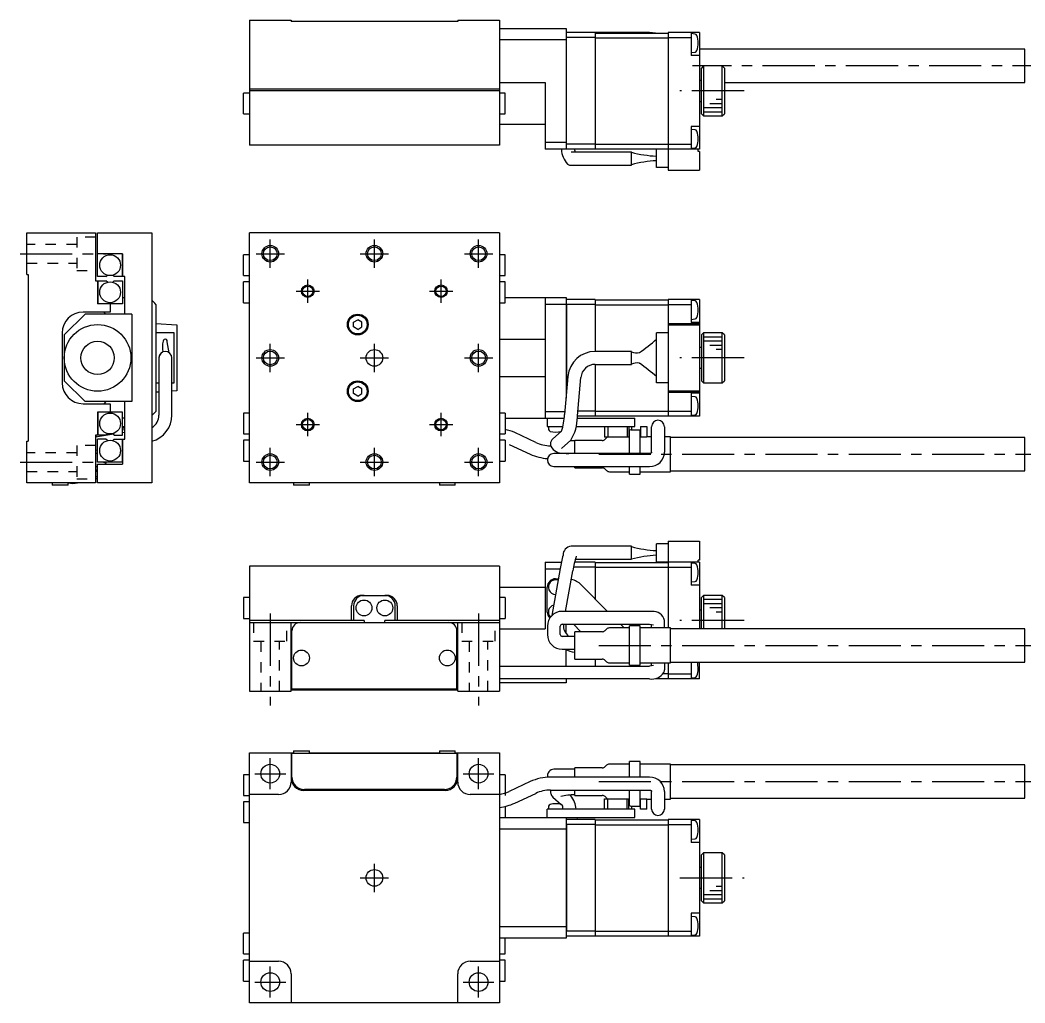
# Model space of a CAD drawing. Extents: x 38 to 408, y 17 to 262.
# Drawn here: x 38.2 to 279.4, y 26 to 261.8 of the extents above; entities that cross this region are included whole.
import ezdxf

# ---------------------------------------------------------------- set-up
doc = ezdxf.new("R2010")
doc.units = 0
doc.header["$LTSCALE"] = 10
doc.linetypes.add('CENTER', pattern=[2, 1.25, -0.25, 0.25, -0.25])
doc.linetypes.add('DOT', pattern=[0.5, 0.25, -0.25])
doc.layers.add('1', color=7, linetype='CONTINUOUS')

msp = doc.modelspace()

# ---------------------------------------------------------------- linework, layer by layer
at = {"layer": '1', "color": 7, "linetype": 'CONTINUOUS'}
for p, q in [((93.241436, 261.78253), (103.241436, 261.78253)), ((93.241436, 261.78253), (93.241436, 231.78253)), ((103.241436, 261.78253), (103.241436, 261.48253)), ((143.241436, 261.48253), (103.241436, 261.48253)), ((143.241436, 261.78253), (143.241436, 261.48253)), ((143.241436, 261.78253), (153.241436, 261.78253)), ((153.241436, 261.78253), (153.241436, 231.78253)), ((153.241436, 259.782531), (169.241436, 259.782531)), ((169.241436, 259.782531), (169.241436, 230.782531)), ((189.304514, 258.832531), (169.241436, 258.832531)), ((169.341436, 258.782531), (169.241436, 258.682531)), ((176.241436, 258.782531), (169.341436, 258.782531)), ((176.241436, 258.782531), (176.241436, 230.782531)), ((176.241436, 258.682531), (193.741436, 258.682531)), ((190.739417, 258.683172), (189.304514, 258.832531)), ((193.741436, 258.782531), (193.741436, 225.782531)), ((201.241436, 258.782531), (193.741436, 258.782531)), ((199.241436, 258.782531), (199.241436, 253.282531)), ((200.226716, 258.44633), (199.241436, 258.532531)), ((201.241436, 258.782531), (201.241436, 230.782531)), ((169.241436, 257.06056), (153.241436, 257.06056)), ((176.241436, 257.582531), (169.241436, 257.582531)), ((176.241436, 257.541109), (193.741436, 257.541109)), ((193.741436, 257.582531), (199.241436, 257.582531)), ((199.241436, 254.032531), (200.226716, 254.118732)), ((201.241436, 253.282531), (199.241436, 253.282531)), ((279.369566, 254.782531), (201.241436, 254.782531)), ((279.369566, 246.782531), (279.369566, 254.782531)), ((202.241436, 250.782531), (201.741436, 250.282531)), ((201.741436, 239.282531), (201.741436, 250.282531)), ((206.741436, 250.782531), (202.241436, 250.782531)), ((202.241436, 250.782531), (202.241436, 238.782531)), ((207.241436, 250.282531), (206.741436, 250.782531)), ((206.741436, 238.782531), (206.741436, 250.782531)), ((207.241436, 250.282531), (207.241436, 239.282531)), ((153.241436, 246.782531), (164.241436, 246.782531)), ((164.241436, 246.782531), (164.241436, 230.782531)), ((201.741436, 247.282531), (201.241436, 247.282531)), ((207.241436, 246.782531), (279.369566, 246.782531)), ((93.241436, 244.28253), (91.841436, 244.28253)), ((91.841436, 239.28253), (91.841436, 244.28253)), ((93.241436, 245.28253), (153.241436, 245.28253)), ((153.241436, 244.78253), (93.241436, 244.78253)), ((154.641436, 244.28253), (153.241436, 244.28253)), ((154.641436, 239.28253), (154.641436, 244.28253)), ((201.241436, 242.282531), (201.741436, 242.282531)), ((91.841436, 239.28253), (93.241436, 239.28253)), ((153.241436, 239.28253), (154.641436, 239.28253)), ((201.741436, 239.282531), (202.241436, 238.782531)), ((202.241436, 238.782531), (206.741436, 238.782531)), ((206.741436, 238.782531), (207.241436, 239.282531)), ((153.241436, 236.782531), (164.241436, 236.782531)), ((201.241436, 236.282531), (199.241436, 236.282531)), ((199.241436, 236.282531), (199.241436, 230.782531)), ((200.226716, 235.44633), (199.241436, 235.532531)), ((153.241436, 231.78253), (93.241436, 231.78253)), ((164.241436, 232.504502), (169.241436, 232.504502)), ((176.241436, 231.982531), (169.241436, 231.982531)), ((176.241436, 232.023952), (193.741436, 232.023952)), ((193.741436, 231.982531), (199.241436, 231.982531)), ((169.241436, 230.782531), (164.241436, 230.782531)), ((169.241436, 230.882531), (169.341436, 230.782531)), ((176.241436, 230.782531), (169.341436, 230.782531)), ((184.941436, 230.057531), (170.440199, 230.057531)), ((171.470334, 230.056716), (171.290408, 230.781749)), ((176.241436, 230.882531), (193.741436, 230.882531)), ((184.941436, 226.957531), (184.941436, 230.082531)), ((190.941436, 226.382531), (190.941436, 230.782531)), ((201.241436, 230.782531), (190.941436, 230.782531)), ((199.241436, 231.032531), (200.226716, 231.118732)), ((200.941436, 230.282531), (200.941436, 230.782531)), ((201.241436, 230.282531), (200.941436, 230.282531)), ((201.241436, 230.282531), (201.241436, 225.782531)), ((169.594017, 227.200202), (169.72698, 227.125953)), ((169.72698, 227.125953), (169.878982, 227.059705)), ((169.878982, 227.059705), (170.039317, 227.008868)), ((170.039317, 227.008868), (170.204404, 226.975116)), ((170.204404, 226.975116), (170.337136, 226.960877)), ((170.337136, 226.960877), (170.440199, 226.957531)), ((170.440199, 226.957531), (184.941436, 226.957531)), ((193.741436, 226.382531), (190.941436, 226.382531)), ((193.741436, 225.782531), (201.241436, 225.782531)), ((39.801704, 200.724184), (39.801704, 210.724184)), ((39.801704, 210.724184), (56.301704, 210.724184)), ((56.301704, 210.724184), (56.301704, 199.224184)), ((56.801704, 210.724184), (69.801704, 210.724184)), ((56.801704, 200.224184), (56.801704, 210.724184)), ((69.801704, 210.724184), (69.801704, 150.724184)), ((153.241436, 210.724184), (93.241436, 210.724184)), ((93.241436, 150.724184), (93.241436, 210.724184)), ((153.241436, 210.724184), (153.241436, 150.724184)), ((62.801704, 205.724184), (56.801704, 205.724184)), ((62.751704, 205.674184), (56.801704, 205.674184)), ((62.751704, 205.674184), (62.801704, 205.724184)), ((62.751704, 200.224184), (62.751704, 205.674184)), ((62.801704, 205.724184), (62.801704, 200.224184)), ((93.241436, 205.474184), (91.841436, 205.474184)), ((91.841436, 200.474184), (91.841436, 205.474184)), ((154.641436, 205.474184), (153.241436, 205.474184)), ((154.641436, 200.474184), (154.641436, 205.474184)), ((39.801704, 200.724184), (40.101704, 200.724184)), ((40.101704, 200.724184), (40.101704, 160.724184)), ((58.799102, 200.224184), (56.801704, 200.224184)), ((58.799102, 200.224184), (59.138637, 200.563719)), ((60.804306, 200.224184), (60.464771, 200.563719)), ((63.301704, 200.224184), (60.804306, 200.224184)), ((63.301704, 191.224184), (63.301704, 200.224184)), ((91.841436, 200.474184), (93.241436, 200.474184)), ((153.241436, 200.474184), (154.641436, 200.474184)), ((56.301704, 199.224184), (58.799102, 199.224184)), ((56.801704, 199.224184), (56.801704, 193.724184)), ((56.851704, 199.224184), (56.851704, 193.774184)), ((59.138637, 198.884649), (58.799102, 199.224184)), ((60.804306, 199.224184), (60.464771, 198.884649)), ((60.804306, 199.224184), (62.801704, 199.224184)), ((62.801704, 199.224184), (62.801704, 193.724184)), ((91.841436, 193.974184), (91.841436, 198.974184)), ((93.241436, 198.974184), (91.841436, 198.974184)), ((154.641436, 198.974184), (153.241436, 198.974184)), ((154.641436, 193.974184), (154.641436, 198.974184)), ((56.851704, 193.774184), (56.801704, 193.724184)), ((62.801704, 193.724184), (56.801704, 193.724184)), ((56.851704, 193.774184), (62.801704, 193.774184)), ((59.801704, 193.724184), (59.801704, 191.724184)), ((62.801704, 195.224184), (63.301685, 195.224184)), ((70.801704, 193.569417), (70.801704, 167.878952)), ((91.841436, 193.974184), (93.241436, 193.974184)), ((153.241436, 193.974184), (154.641436, 193.974184)), ((154.641436, 195.224184), (169.241436, 195.224184)), ((164.241436, 195.224184), (164.241436, 166.224184)), ((169.241436, 193.569417), (164.241436, 193.569417)), ((169.241436, 195.224184), (169.241436, 171.076314)), ((176.241436, 194.724184), (169.241436, 194.724184)), ((169.241436, 193.624184), (169.341436, 193.524184)), ((169.341436, 193.524184), (169.341436, 172.219319)), ((176.241436, 193.524184), (169.341436, 193.524184)), ((176.241436, 194.724184), (176.241436, 182.274184)), ((176.241436, 194.624184), (193.741436, 194.624184)), ((176.241436, 193.482763), (193.741436, 193.482763)), ((201.241436, 194.724184), (193.741436, 194.724184)), ((193.741436, 194.724184), (193.741436, 166.724184)), ((193.741436, 193.524184), (199.241436, 193.524184)), ((199.241436, 194.724184), (199.241436, 189.224184)), ((200.226716, 194.387983), (199.241436, 194.474184)), ((201.241436, 194.724184), (201.241436, 166.724184)), ((48.801704, 186.224184), (53.801704, 191.224184)), ((59.801704, 191.724184), (53.301704, 191.724184)), ((65.001704, 191.224184), (53.801704, 191.224184)), ((58.301704, 191.724184), (58.801704, 191.224184)), ((65.001704, 191.224184), (65.001704, 170.224184)), ((70.801704, 188.974184), (75.801704, 188.62455)), ((75.801704, 188.62455), (75.801704, 172.823818)), ((118.241436, 189.301535), (119.241436, 189.878885)), ((118.241436, 188.146834), (118.241436, 189.301535)), ((119.241436, 187.569484), (118.241436, 188.146834)), ((120.241436, 189.301535), (119.241436, 189.878885)), ((119.241436, 187.569484), (120.241436, 188.146834)), ((120.241436, 188.146834), (120.241436, 189.301535)), ((193.741436, 188.974184), (200.941436, 188.974184)), ((193.741436, 188.62455), (201.241436, 188.62455)), ((199.241436, 189.974184), (200.226716, 190.060385)), ((201.241436, 189.224184), (199.241436, 189.224184)), ((200.941436, 188.939221), (200.941436, 188.974184)), ((201.241436, 188.939221), (200.941436, 188.939221)), ((48.301704, 186.724184), (48.301704, 174.724184)), ((48.801704, 186.224184), (48.801704, 175.224184)), ((75.201704, 186.724184), (70.801704, 186.724184)), ((75.201704, 174.724184), (75.201704, 186.724184)), ((193.741436, 186.724184), (190.941436, 186.724184)), ((190.941436, 174.724184), (190.941436, 186.724184)), ((202.241436, 186.724184), (201.741436, 186.224184)), ((201.741436, 186.224184), (201.741436, 175.224184)), ((202.241436, 186.724184), (202.241436, 174.724184)), ((206.741436, 186.724184), (202.241436, 186.724184)), ((206.741436, 174.724184), (206.741436, 186.724184)), ((207.241436, 186.224184), (206.741436, 186.724184)), ((207.241436, 186.224184), (207.241436, 175.224184)), ((74.010083, 181.955993), (73.521304, 184.612594)), ((153.241436, 185.224184), (164.241436, 185.224184)), ((184.941436, 182.274184), (176.223092, 182.274184)), ((184.941436, 179.174184), (184.941436, 182.274184)), ((201.741436, 183.224184), (201.241436, 183.224184)), ((71.526704, 180.724184), (71.526704, 166.993979)), ((74.626704, 166.993979), (74.626704, 180.724184)), ((176.223092, 179.174184), (184.941436, 179.174184)), ((176.241436, 179.174184), (176.241436, 166.724184)), ((186.795195, 179.464418), (186.887701, 179.424877)), ((153.241436, 176.224184), (164.241436, 176.224184)), ((169.698017, 176.295054), (168.896097, 167.12907)), ((201.241436, 178.224184), (201.741436, 178.224184)), ((53.801704, 170.224184), (48.801704, 175.224184)), ((70.801704, 174.724184), (71.526704, 174.724184)), ((74.626704, 174.724184), (75.201704, 174.724184)), ((118.241436, 173.301535), (119.241436, 173.878885)), ((120.241436, 173.301535), (119.241436, 173.878885)), ((171.984301, 166.858887), (172.786221, 176.024872)), ((193.741436, 174.724184), (190.941436, 174.724184)), ((201.741436, 175.224184), (202.241436, 174.724184)), ((202.241436, 174.724184), (206.741436, 174.724184)), ((206.741436, 174.724184), (207.241436, 175.224184)), ((71.526704, 172.524881), (70.801704, 172.474184)), ((75.801704, 172.823818), (74.626704, 172.741654)), ((118.241436, 172.146834), (118.241436, 173.301535)), ((119.241436, 171.569484), (118.241436, 172.146834)), ((119.241436, 171.569484), (120.241436, 172.146834)), ((120.241436, 172.146834), (120.241436, 173.301535)), ((193.741436, 172.823818), (201.241436, 172.823818)), ((193.741436, 172.474184), (200.941436, 172.474184)), ((201.241436, 172.224184), (199.241436, 172.224184)), ((199.241436, 172.224184), (199.241436, 166.724184)), ((200.226716, 171.387983), (199.241436, 171.474184)), ((200.941436, 172.474184), (200.941436, 172.509148)), ((201.241436, 172.509148), (200.941436, 172.509148)), ((53.301704, 169.724184), (59.801704, 169.724184)), ((65.001704, 170.224184), (53.801704, 170.224184)), ((58.801704, 170.224184), (58.301704, 169.724184)), ((59.801704, 169.724184), (59.801704, 167.724184)), ((63.301704, 161.224184), (63.301704, 170.224184)), ((56.851704, 167.674184), (56.801704, 167.724184)), ((56.801704, 167.724184), (56.801704, 162.224184)), ((62.801704, 167.724184), (56.801704, 167.724184)), ((56.851704, 167.674184), (56.851704, 162.224184)), ((62.801704, 167.674184), (56.851704, 167.674184)), ((62.801704, 162.224184), (62.801704, 167.724184)), ((91.841436, 167.474184), (91.841436, 162.474184)), ((93.241436, 167.474184), (91.841436, 167.474184)), ((154.641436, 167.474184), (153.241436, 167.474184)), ((154.641436, 167.474184), (154.641436, 162.474184)), ((164.241436, 167.878952), (168.961704, 167.878952)), ((171.952192, 166.513215), (171.97784, 166.78599)), ((176.241436, 166.724184), (171.972029, 166.724184)), ((171.97784, 166.78599), (171.984301, 166.858887)), ((176.241436, 167.924184), (172.077502, 167.924184)), ((176.241436, 167.965606), (193.741436, 167.965606)), ((176.241436, 166.824184), (193.741436, 166.824184)), ((193.741436, 167.924184), (199.241436, 167.924184)), ((201.241436, 166.724184), (193.741436, 166.724184)), ((199.241436, 166.974184), (200.226716, 167.060385)), ((63.301685, 166.224184), (62.801704, 166.224184)), ((62.801704, 164.224184), (63.301704, 164.224184)), ((63.051704, 164.224184), (63.11144, 163.541397)), ((154.641436, 166.224184), (168.802535, 166.224184)), ((164.741436, 166.224184), (164.741436, 164.224184)), ((164.741436, 164.224184), (168.475798, 164.224184)), ((164.991436, 164.224184), (165.051173, 163.541397)), ((171.637295, 164.224184), (185.741436, 164.224184)), ((171.923262, 166.224184), (185.741436, 166.224184)), ((178.441436, 164.224184), (178.441436, 161.724184)), ((179.258682, 164.224184), (179.258682, 161.724184)), ((183.926115, 164.224184), (183.926115, 161.724184)), ((184.341436, 164.224184), (184.341436, 161.724184)), ((185.041436, 163.494184), (185.041436, 164.224184)), ((185.741436, 164.224184), (185.741436, 166.224184)), ((187.141436, 164.224184), (187.141436, 161.724184)), ((187.141436, 164.224184), (188.641436, 164.224184)), ((188.641436, 164.224184), (188.641436, 161.724184)), ((189.754514, 158.098002), (189.754514, 164.206004)), ((192.854514, 164.206004), (192.854514, 158.098002)), ((60.63678, 162.39171), (56.301704, 161.705102)), ((56.301704, 162.224184), (56.301704, 150.724184)), ((58.799102, 162.224184), (56.301704, 162.224184)), ((58.799102, 162.224184), (59.138637, 162.563719)), ((60.464771, 162.563719), (60.804306, 162.224184)), ((60.804306, 162.224184), (62.801704, 162.224184)), ((63.301704, 162.813793), (62.801704, 162.734601)), ((91.841436, 162.474184), (93.241436, 162.474184)), ((153.241436, 162.474184), (154.641436, 162.474184)), ((161.950337, 160.439701), (156.905731, 162.792039)), ((168.178024, 163.183888), (166.084795, 161.326809)), ((184.491436, 161.724184), (178.441436, 161.724184)), ((184.491436, 161.794184), (184.341436, 161.794184)), ((184.796561, 163.494184), (184.491436, 163.378909)), ((184.491436, 157.768616), (184.491436, 163.378909)), ((184.796561, 163.494184), (186.991436, 163.494184)), ((186.991436, 157.768616), (186.991436, 163.494184)), ((186.991436, 162.994184), (187.141436, 162.994184)), ((187.141436, 161.794184), (186.991436, 161.794184)), ((188.641436, 161.724184), (186.991436, 161.724184)), ((189.754514, 161.824184), (188.641436, 161.824184)), ((194.327223, 161.824184), (192.854514, 161.824184)), ((194.327223, 153.424184), (194.327223, 161.824184)), ((279.369566, 161.624184), (194.327223, 161.624184)), ((279.369566, 153.624184), (279.369566, 161.624184)), ((39.801704, 150.724184), (39.801704, 160.724184)), ((39.801704, 160.724184), (40.101704, 160.724184)), ((58.799102, 161.224184), (56.801704, 161.224184)), ((56.801704, 155.724184), (56.801704, 161.224184)), ((59.138637, 160.884649), (58.799102, 161.224184)), ((60.464771, 160.884649), (60.804306, 161.224184)), ((60.804306, 161.224184), (63.301704, 161.224184)), ((62.751704, 155.774184), (62.751704, 161.224184)), ((62.801704, 161.224184), (62.801704, 155.224184)), ((93.241436, 160.974184), (91.841436, 160.974184)), ((91.841436, 160.974184), (91.841436, 155.974184)), ((154.641436, 160.974184), (153.241436, 160.974184)), ((154.641436, 160.974184), (154.641436, 155.974184)), ((155.595614, 159.982485), (160.64022, 157.630147)), ((165.500231, 160.237567), (165.487632, 160.053116)), ((165.487632, 160.053116), (165.495277, 159.870339)), ((165.495277, 159.870339), (165.522433, 159.691325)), ((165.533528, 160.421404), (165.500231, 160.237567)), ((165.532635, 159.648002), (165.521461, 159.648002)), ((165.522433, 159.691325), (165.568125, 159.518029)), ((165.587595, 160.60209), (165.533528, 160.421404)), ((165.661991, 160.776902), (165.587595, 160.60209)), ((165.755581, 160.942997), (165.661991, 160.776902)), ((165.854251, 161.082277), (165.755581, 160.942997)), ((165.965708, 161.21158), (165.854251, 161.082277)), ((166.045045, 161.290545), (165.965708, 161.21158)), ((166.084795, 161.326809), (166.057971, 161.302562)), ((168.142113, 159.007878), (170.368958, 160.983499)), ((171.327113, 160.807694), (170.224506, 160.855631)), ((177.913009, 160.924184), (171.327223, 160.924184)), ((171.327223, 157.768515), (171.327223, 160.924184)), ((178.93433, 161.531291), (178.620116, 161.217077)), ((56.301704, 158.56646), (56.801704, 158.645652)), ((56.801704, 157.768616), (56.301704, 157.768616)), ((189.304514, 157.768616), (166.304514, 157.768616)), ((189.309712, 157.76864), (189.304514, 157.768616)), ((189.326014, 157.769016), (189.309712, 157.76864)), ((189.343246, 157.769915), (189.326014, 157.769016)), ((189.360466, 157.771332), (189.343246, 157.769915)), ((189.377659, 157.77327), (189.360466, 157.771332)), ((189.394813, 157.775731), (189.377659, 157.77327)), ((189.411913, 157.77872), (189.394813, 157.775731)), ((189.428943, 157.782241), (189.411913, 157.77872)), ((189.44589, 157.786299), (189.428943, 157.782241)), ((189.462737, 157.790901), (189.44589, 157.786299)), ((189.479471, 157.796053), (189.462737, 157.790901)), ((189.496075, 157.801763), (189.479471, 157.796053)), ((189.512533, 157.808041), (189.496075, 157.801763)), ((189.528827, 157.814897), (189.512533, 157.808041)), ((189.544941, 157.822345), (189.528827, 157.814897)), ((189.560855, 157.830399), (189.544941, 157.822345)), ((189.57655, 157.839077), (189.560855, 157.830399)), ((189.592006, 157.848401), (189.57655, 157.839077)), ((189.6072, 157.858398), (189.592006, 157.848401)), ((189.622109, 157.8691), (189.6072, 157.858398)), ((189.636708, 157.88055), (189.622109, 157.8691)), ((189.65097, 157.8928), (189.636708, 157.88055)), ((189.66482, 157.905878), (189.65097, 157.8928)), ((189.676835, 157.918349), (189.66482, 157.905878)), ((189.6884, 157.931549), (189.676835, 157.918349)), ((189.699469, 157.945549), (189.6884, 157.931549)), ((189.70999, 157.960449), (189.699469, 157.945549)), ((189.719898, 157.976391), (189.70999, 157.960449)), ((189.729104, 157.993587), (189.719898, 157.976391)), ((189.737476, 158.012365), (189.729104, 157.993587)), ((189.744797, 158.033259), (189.737476, 158.012365)), ((189.75066, 158.057204), (189.744797, 158.033259)), ((189.754179, 158.085959), (189.75066, 158.057204)), ((189.754514, 158.098002), (189.754179, 158.085959)), ((56.301704, 154.668616), (56.801704, 154.668616)), ((56.801704, 155.774184), (62.751704, 155.774184)), ((62.801704, 155.724184), (56.801704, 155.724184)), ((56.801704, 155.224184), (62.801704, 155.224184)), ((56.801704, 150.724184), (56.801704, 155.224184)), ((62.751704, 155.774184), (62.801704, 155.724184)), ((91.841436, 155.974184), (93.241436, 155.974184)), ((153.241436, 155.974184), (154.641436, 155.974184)), ((166.304514, 154.668616), (189.304514, 154.668616)), ((171.327223, 154.324184), (171.327223, 154.668616)), ((184.491436, 152.824184), (184.491436, 154.668616)), ((186.991436, 152.824184), (186.991436, 154.668616)), ((56.801704, 152.224184), (56.301704, 152.224184)), ((171.327223, 154.324184), (177.913009, 154.324184)), ((178.620116, 154.031291), (178.93433, 153.717077)), ((179.641436, 153.424184), (184.491436, 153.424184)), ((184.491436, 152.824184), (186.991436, 152.824184)), ((186.991436, 153.424184), (194.327223, 153.424184)), ((194.327223, 153.624184), (279.369566, 153.624184)), ((56.301704, 150.724184), (39.801704, 150.724184)), ((45.901704, 150.724184), (45.901704, 150.224184)), ((49.701704, 150.224184), (45.901704, 150.224184)), ((49.701704, 150.224184), (49.701704, 150.724184)), ((56.801704, 151.724184), (56.301704, 151.724184)), ((69.801704, 150.724184), (56.801704, 150.724184)), ((153.241436, 150.724184), (93.241436, 150.724184)), ((103.841436, 150.724184), (103.841436, 150.224184)), ((107.641436, 150.224184), (103.841436, 150.224184)), ((107.641436, 150.224184), (107.641436, 150.724184)), ((138.841436, 150.724184), (138.841436, 150.224184)), ((142.641436, 150.224184), (138.841436, 150.224184)), ((142.641436, 150.224184), (142.641436, 150.724184)), ((184.941436, 135.554007), (170.440199, 135.554007)), ((184.941436, 132.429007), (184.941436, 135.554007)), ((190.941436, 131.729007), (190.941436, 136.129007)), ((193.741436, 136.129007), (190.941436, 136.129007)), ((193.741436, 136.729007), (201.241436, 136.729007)), ((193.741436, 136.729007), (193.741436, 115.929006)), ((201.241436, 136.729007), (201.241436, 132.229007)), ((153.241436, 130.729007), (93.241436, 130.729007)), ((93.241436, 130.729007), (93.241436, 100.729007)), ((153.241436, 130.729007), (153.241436, 100.729007)), ((164.241436, 131.729007), (168.115997, 131.729007)), ((164.241436, 131.729007), (164.241436, 115.729007)), ((176.241436, 130.529007), (171.034941, 130.529007)), ((176.241436, 131.729007), (171.290325, 131.729007)), ((171.469961, 132.454007), (184.941436, 132.454007)), ((176.241436, 131.729007), (176.241436, 122.885861)), ((176.241436, 131.629007), (193.741436, 131.629007)), ((176.241436, 130.487585), (193.741436, 130.487585)), ((201.241436, 131.729007), (190.941436, 131.729007)), ((193.741436, 130.529007), (199.241436, 130.529007)), ((199.241436, 131.729007), (199.241436, 126.229007)), ((200.226716, 131.392806), (199.241436, 131.479007)), ((200.941436, 131.729007), (200.941436, 132.229007)), ((201.241436, 132.229007), (200.941436, 132.229007)), ((201.241436, 131.729007), (201.241436, 115.729006)), ((167.784568, 130.007036), (164.241436, 130.007036)), ((167.814423, 130.174271), (165.796673, 118.871923)), ((169.130885, 119.909309), (170.866173, 129.629457)), ((153.241436, 125.729007), (164.241436, 125.729007)), ((164.741436, 119.729007), (164.741436, 125.729007)), ((166.741436, 127.729007), (167.377883, 127.729007)), ((172.862757, 126.26454), (179.217989, 119.909309)), ((199.241436, 126.979007), (200.226716, 127.065207)), ((201.241436, 126.229007), (199.241436, 126.229007)), ((93.241436, 123.229007), (91.841436, 123.229007)), ((91.841436, 123.229007), (91.841436, 118.229007)), ((120.241436, 123.729007), (126.241436, 123.729007)), ((154.641436, 123.229007), (153.241436, 123.229007)), ((154.641436, 123.229007), (154.641436, 118.229007)), ((202.241436, 123.729007), (201.741436, 123.229007)), ((201.741436, 115.729006), (201.741436, 123.229007)), ((202.241436, 123.729007), (202.241436, 115.729006)), ((206.741436, 123.729007), (202.241436, 123.729007)), ((206.741436, 115.729006), (206.741436, 123.729007)), ((207.241436, 123.229007), (206.741436, 123.729007)), ((207.241436, 123.229007), (207.241436, 115.729006)), ((117.741436, 117.729007), (117.741436, 121.229007)), ((118.241436, 121.229007), (118.241436, 117.729007)), ((128.241436, 117.729007), (128.241436, 121.229007)), ((128.741436, 121.229007), (128.741436, 117.729007)), ((91.841436, 118.229007), (93.241436, 118.229007)), ((153.241436, 118.229007), (154.641436, 118.229007)), ((189.304514, 119.909309), (168.304514, 119.909309)), ((201.741436, 120.229007), (201.241436, 120.229007)), ((120.741436, 117.729007), (93.241436, 117.729007)), ((93.241436, 117.229007), (153.241436, 117.229007)), ((103.241436, 100.729007), (103.241436, 117.229007)), ((120.741436, 117.729007), (120.741436, 117.229007)), ((125.741436, 117.229007), (125.741436, 117.729007)), ((153.241436, 117.729007), (125.741436, 117.729007)), ((143.241436, 100.729007), (143.241436, 117.229007)), ((164.754514, 116.359309), (164.754514, 114.359309)), ((167.854514, 114.359309), (167.854514, 116.359309)), ((168.304514, 116.809309), (189.304514, 116.809309)), ((169.241436, 114.586675), (169.241436, 116.809309)), ((172.784582, 115.029006), (171.00428, 116.809309)), ((184.491436, 115.929006), (179.641436, 115.929006)), ((182.317989, 116.809309), (183.198291, 115.929006)), ((184.491436, 107.029007), (184.491436, 116.429007)), ((186.991436, 116.429007), (184.491436, 116.429007)), ((186.991436, 107.029007), (186.991436, 116.429007)), ((194.327223, 115.929006), (186.991436, 115.929006)), ((189.304514, 116.809309), (190.262598, 116.674851)), ((189.754514, 115.929006), (189.754514, 116.787082)), ((192.854514, 115.929006), (192.854514, 117.675268)), ((194.327223, 107.529006), (194.327223, 115.929006)), ((103.441436, 101.229007), (103.441436, 115.229007)), ((143.041436, 101.229007), (143.041436, 115.229007)), ((153.241436, 115.729007), (164.241436, 115.729007)), ((171.327223, 113.909309), (168.304514, 113.909309)), ((171.327223, 108.429006), (171.327223, 115.029006)), ((177.913009, 115.029006), (171.327223, 115.029006)), ((178.93433, 115.636113), (178.620116, 115.3219)), ((279.369566, 115.729006), (194.327223, 115.729006)), ((279.369566, 107.729006), (279.369566, 115.729006)), ((168.304514, 110.809309), (171.327223, 110.809309)), ((169.241436, 106.779006), (169.241436, 110.705087)), ((153.241823, 106.779006), (189.304514, 106.779006)), ((171.327223, 108.429006), (177.913009, 108.429006)), ((176.241436, 108.429006), (176.241436, 106.779006)), ((178.620116, 108.136113), (178.93433, 107.8219)), ((179.641436, 107.529006), (184.491436, 107.529006)), ((184.491436, 107.029007), (186.991436, 107.029007)), ((186.991436, 107.529006), (194.327223, 107.529006)), ((190.262598, 106.913464), (189.304514, 106.779006)), ((189.754514, 106.803426), (189.754514, 107.529006)), ((192.854514, 107.529006), (192.854514, 105.913047)), ((193.741436, 107.529006), (193.741436, 103.729007)), ((194.327223, 107.729006), (279.369566, 107.729006)), ((199.241436, 107.729006), (199.241436, 103.729007)), ((201.241436, 103.729007), (201.241436, 107.729006)), ((190.739421, 103.829007), (193.741436, 103.829007)), ((192.587894, 104.970428), (193.741436, 104.970428)), ((192.725972, 105.246618), (192.789338, 105.434713)), ((192.789338, 105.434713), (192.831052, 105.62456)), ((192.831052, 105.62456), (192.851804, 105.814745)), ((192.851804, 105.814745), (192.854514, 105.913047)), ((193.741436, 104.929007), (199.241436, 104.929007)), ((201.241436, 103.729007), (193.741436, 103.729007)), ((199.241436, 103.979007), (200.226716, 104.065207)), ((103.441436, 102.229007), (103.241436, 102.229007)), ((143.241436, 102.229007), (143.041436, 102.229007)), ((169.241436, 102.729007), (153.241436, 102.729007)), ((189.304514, 103.679006), (153.241824, 103.679006)), ((169.241436, 103.679006), (169.241436, 102.729007)), ((93.241436, 100.729007), (103.241436, 100.729007)), ((143.241436, 101.029007), (103.241436, 101.029007)), ((143.041436, 101.229007), (103.441436, 101.229007)), ((143.241436, 100.729007), (153.241436, 100.729007)), ((93.241436, 25.95227), (93.241436, 85.95227)), ((93.241436, 85.95227), (103.841436, 85.95227)), ((103.241436, 85.95227), (103.241436, 78.95227)), ((103.441436, 85.35227), (103.241436, 85.35227)), ((103.441436, 85.85227), (143.041436, 85.85227)), ((103.441436, 80.15227), (103.441436, 85.85227)), ((103.841436, 86.45227), (107.641436, 86.45227)), ((103.841436, 86.45227), (103.841436, 85.85227)), ((107.641436, 85.85227), (107.641436, 86.45227)), ((107.641436, 85.95227), (138.841436, 85.95227)), ((117.741436, 85.95227), (117.741436, 85.85227)), ((128.741436, 85.95227), (128.741436, 85.85227)), ((138.841436, 86.45227), (142.641436, 86.45227)), ((138.841436, 86.45227), (138.841436, 85.85227)), ((142.641436, 85.85227), (142.641436, 86.45227)), ((142.641436, 85.95227), (153.241436, 85.95227)), ((143.041436, 85.85227), (143.041436, 80.15227)), ((143.241436, 85.35227), (143.041436, 85.35227)), ((143.241436, 78.95227), (143.241436, 85.95227)), ((153.241436, 85.95227), (153.241436, 25.95227)), ((171.327223, 82.007838), (166.304514, 82.007838)), ((171.327223, 80.128453), (171.327223, 82.35227)), ((177.913009, 82.35227), (171.327223, 82.35227)), ((178.93433, 82.959377), (178.620116, 82.645163)), ((184.491436, 83.25227), (179.641436, 83.25227)), ((184.491436, 80.128453), (184.491436, 83.85227)), ((186.991436, 83.85227), (184.491436, 83.85227)), ((186.991436, 80.128453), (186.991436, 83.85227)), ((194.327223, 83.25227), (186.991436, 83.25227)), ((194.327223, 74.85227), (194.327223, 83.25227)), ((279.369566, 83.05227), (194.327223, 83.05227)), ((279.369566, 75.05227), (279.369566, 83.05227)), ((91.841436, 80.70227), (91.841436, 75.70227)), ((93.241436, 80.70227), (91.841436, 80.70227)), ((154.641436, 80.70227), (153.241436, 80.70227)), ((154.641436, 80.70227), (154.641436, 75.70227)), ((189.304514, 80.128453), (165.521461, 80.128453)), ((160.64022, 79.046308), (155.595614, 76.693969)), ((91.841436, 75.70227), (93.241436, 75.70227)), ((100.241436, 75.95227), (93.241436, 75.95227)), ((140.241436, 76.95227), (106.241436, 76.95227)), ((140.041436, 77.15227), (106.441436, 77.15227)), ((153.241436, 75.95227), (146.241436, 75.95227)), ((156.905731, 73.884415), (161.950337, 76.236753)), ((165.490055, 76.737468), (165.489978, 76.553789)), ((165.489978, 76.553789), (165.509725, 76.373088)), ((165.510587, 76.921966), (165.490055, 76.737468)), ((165.509725, 76.373088), (165.548411, 76.197367)), ((165.532073, 77.028686), (165.510587, 76.921966)), ((165.521461, 77.028453), (189.304514, 77.028453)), ((166.084795, 75.349645), (168.09778, 73.563757)), ((170.368958, 75.692956), (170.224884, 75.820775)), ((170.390961, 75.673132), (170.368958, 75.692956)), ((171.327223, 75.75227), (171.327223, 77.028453)), ((171.327223, 75.75227), (177.913009, 75.75227)), ((178.441436, 72.45227), (178.441436, 74.95227)), ((178.441436, 74.95227), (184.491436, 74.95227)), ((178.620116, 75.459377), (178.93433, 75.145163)), ((179.258682, 72.45227), (179.258682, 74.95227)), ((183.926115, 72.45227), (183.926115, 74.95227)), ((184.341436, 72.45227), (184.341436, 74.95227)), ((184.341436, 74.88227), (184.491436, 74.88227)), ((184.491436, 73.297545), (184.491436, 77.028453)), ((186.991436, 73.18227), (186.991436, 77.028453)), ((186.991436, 74.95227), (188.641436, 74.95227)), ((186.991436, 74.88227), (187.141436, 74.88227)), ((187.141436, 72.45227), (187.141436, 74.95227)), ((188.641436, 72.45227), (188.641436, 74.95227)), ((188.641436, 74.85227), (189.754514, 74.85227)), ((189.304514, 77.028453), (189.320834, 77.028222)), ((189.320834, 77.028222), (189.33801, 77.027481)), ((189.33801, 77.027481), (189.355139, 77.026231)), ((189.355139, 77.026231), (189.372207, 77.024471)), ((189.372207, 77.024471), (189.389201, 77.022202)), ((189.389201, 77.022202), (189.406104, 77.019425)), ((189.406104, 77.019425), (189.422903, 77.01614)), ((189.422903, 77.01614), (189.439582, 77.012346)), ((189.439582, 77.012346), (189.456126, 77.008043)), ((189.456126, 77.008043), (189.47252, 77.003228)), ((189.47252, 77.003228), (189.488747, 76.997901)), ((189.488747, 76.997901), (189.504791, 76.99206)), ((189.504791, 76.99206), (189.520633, 76.985702)), ((189.520633, 76.985702), (189.536257, 76.978823)), ((189.536257, 76.978823), (189.551643, 76.97142)), ((189.551643, 76.97142), (189.566771, 76.963488)), ((189.566771, 76.963488), (189.581621, 76.955021)), ((189.581621, 76.955021), (189.59617, 76.946013)), ((189.59617, 76.946013), (189.610394, 76.936456)), ((189.610394, 76.936456), (189.624268, 76.926339)), ((189.624268, 76.926339), (189.637765, 76.91565)), ((189.637765, 76.91565), (189.650854, 76.904374)), ((189.650854, 76.904374), (189.663503, 76.89249)), ((189.663503, 76.89249), (189.675677, 76.879974)), ((189.675677, 76.879974), (189.687333, 76.866793)), ((189.687333, 76.866793), (189.698428, 76.852902)), ((189.698428, 76.852902), (189.708908, 76.838238)), ((189.708908, 76.838238), (189.718709, 76.822713)), ((189.718709, 76.822713), (189.727751, 76.806194)), ((189.727751, 76.806194), (189.73593, 76.78848)), ((189.73593, 76.78848), (189.74309, 76.76925)), ((189.74309, 76.76925), (189.748976, 76.747967)), ((189.748976, 76.747967), (189.753106, 76.723735)), ((189.753106, 76.723735), (189.754514, 76.699067)), ((189.754514, 72.470451), (189.754514, 76.699067)), ((192.854514, 76.699067), (192.854514, 72.470451)), ((192.854514, 74.85227), (194.327223, 74.85227)), ((194.327223, 75.05227), (279.369566, 75.05227)), ((91.841436, 74.20227), (91.841436, 69.20227)), ((93.241436, 74.20227), (91.841436, 74.20227)), ((154.641436, 73.102644), (154.641436, 70.45227)), ((164.741436, 70.45227), (164.741436, 72.45227)), ((185.741436, 72.45227), (164.741436, 72.45227)), ((165.051173, 73.135057), (164.991436, 72.45227)), ((168.491436, 72.45227), (168.4317, 73.135057)), ((184.491436, 73.297545), (184.796561, 73.18227)), ((184.796561, 73.18227), (186.991436, 73.18227)), ((185.041436, 72.45227), (185.041436, 73.18227)), ((185.741436, 70.45227), (185.741436, 72.45227)), ((187.141436, 73.68227), (186.991436, 73.68227)), ((188.641436, 72.45227), (187.141436, 72.45227)), ((153.241436, 70.45227), (185.741436, 70.45227)), ((169.241436, 70.45227), (169.241436, 41.45227)), ((176.241436, 69.95227), (169.241436, 69.95227)), ((171.972227, 69.952335), (171.922437, 70.452464)), ((176.241436, 69.95227), (176.241436, 41.95227)), ((201.241436, 69.95227), (193.741436, 69.95227)), ((193.741436, 69.95227), (193.741436, 41.95227)), ((199.241436, 69.95227), (199.241436, 64.45227)), ((201.241436, 69.95227), (201.241436, 41.95227)), ((91.841436, 69.20227), (93.241436, 69.20227)), ((169.241436, 67.614174), (153.241436, 67.614174)), ((169.241436, 68.85227), (169.341436, 68.75227)), ((169.341436, 68.75227), (169.341436, 43.15227)), ((176.241436, 68.75227), (169.341436, 68.75227)), ((176.241436, 69.85227), (193.741436, 69.85227)), ((176.241436, 68.710849), (193.741436, 68.710849)), ((193.741436, 68.75227), (199.241436, 68.75227)), ((200.226716, 69.616069), (199.241436, 69.70227)), ((199.241436, 65.20227), (200.226716, 65.288471)), ((201.241436, 64.45227), (199.241436, 64.45227)), ((202.241436, 61.95227), (201.741436, 61.45227)), ((201.741436, 50.45227), (201.741436, 61.45227)), ((202.241436, 61.95227), (202.241436, 49.95227)), ((206.741436, 61.95227), (202.241436, 61.95227)), ((206.741436, 49.95227), (206.741436, 61.95227)), ((207.241436, 61.45227), (206.741436, 61.95227)), ((207.241436, 61.45227), (207.241436, 50.45227)), ((201.741436, 58.45227), (201.241436, 58.45227)), ((201.241436, 53.45227), (201.741436, 53.45227)), ((201.741436, 50.45227), (202.241436, 49.95227)), ((202.241436, 49.95227), (206.741436, 49.95227)), ((206.741436, 49.95227), (207.241436, 50.45227)), ((201.241436, 47.45227), (199.241436, 47.45227)), ((199.241436, 47.45227), (199.241436, 41.95227)), ((200.226716, 46.616069), (199.241436, 46.70227)), ((153.241436, 44.290366), (169.241436, 44.290366)), ((91.841436, 37.70227), (91.841436, 42.70227)), ((93.241436, 42.70227), (91.841436, 42.70227)), ((169.241436, 41.45227), (153.241436, 41.45227)), ((154.641436, 37.70227), (154.641436, 41.45227)), ((169.341436, 43.15227), (169.241436, 43.05227)), ((176.241436, 41.95227), (169.241436, 41.95227)), ((176.241436, 43.15227), (169.341436, 43.15227)), ((176.241436, 43.193691), (193.741436, 43.193691)), ((176.241436, 42.05227), (193.741436, 42.05227)), ((193.741436, 43.15227), (199.241436, 43.15227)), ((201.241436, 41.95227), (193.741436, 41.95227)), ((199.241436, 42.20227), (200.226716, 42.288471)), ((91.841436, 37.70227), (93.241436, 37.70227)), ((91.841436, 31.20227), (91.841436, 36.20227)), ((93.241436, 36.20227), (91.841436, 36.20227)), ((153.241436, 37.70227), (154.641436, 37.70227)), ((154.641436, 36.20227), (153.241436, 36.20227)), ((154.641436, 31.20227), (154.641436, 36.20227)), ((93.241436, 35.95227), (100.241436, 35.95227)), ((146.241436, 35.95227), (153.241436, 35.95227)), ((103.241436, 32.95227), (103.241436, 25.95227)), ((143.241436, 25.95227), (143.241436, 32.95227)), ((91.841436, 31.20227), (93.241436, 31.20227)), ((153.241436, 31.20227), (154.641436, 31.20227)), ((153.241436, 25.95227), (93.241436, 25.95227))]:
    msp.add_line(p, q, dxfattribs=at)
at = {"layer": '1', "color": 4, "linetype": 'CENTER'}
for p, q in [((328.911384, 250.782531), (199.574529, 250.782531)), ((211.961921, 244.782531), (196.575492, 244.782531)), ((98.241436, 202.324184), (98.241436, 209.124184)), ((123.241436, 202.324184), (123.241436, 209.124184)), ((148.241436, 202.324184), (148.241436, 209.124184)), ((38.198353, 205.724184), (58.884996, 205.724184)), ((94.841436, 205.724184), (101.641436, 205.724184)), ((119.841436, 205.724184), (126.641436, 205.724184)), ((144.841436, 205.724184), (151.641436, 205.724184)), ((107.241436, 193.924184), (107.241436, 199.524184)), ((139.241436, 193.924184), (139.241436, 199.524184)), ((104.441436, 196.724184), (110.041436, 196.724184)), ((136.441436, 196.724184), (142.041436, 196.724184)), ((98.241436, 177.324184), (98.241436, 184.124184)), ((123.241436, 177.324184), (123.241436, 184.124184)), ((148.241436, 177.324184), (148.241436, 184.124184)), ((94.841436, 180.724184), (101.641436, 180.724184)), ((119.841436, 180.724184), (126.641436, 180.724184)), ((144.841436, 180.724184), (151.641436, 180.724184)), ((211.961921, 180.724184), (196.575492, 180.724184)), ((107.241436, 161.924184), (107.241436, 167.524184)), ((139.241436, 161.924184), (139.241436, 167.524184)), ((104.441436, 164.724184), (110.041436, 164.724184)), ((136.441436, 164.724184), (142.041436, 164.724184)), ((98.241436, 152.324184), (98.241436, 159.124184)), ((123.241436, 152.324184), (123.241436, 159.124184)), ((148.241436, 152.324184), (148.241436, 159.124184)), ((177.084331, 157.624184), (332.084331, 157.624184)), ((38.198353, 155.724184), (58.884996, 155.724184)), ((94.841436, 155.724184), (101.641436, 155.724184)), ((119.841436, 155.724184), (126.641436, 155.724184)), ((144.841436, 155.724184), (151.641436, 155.724184)), ((98.241436, 119.364429), (98.241436, 97.342372)), ((148.241436, 119.364429), (148.241436, 97.342372)), ((211.961921, 117.729007), (196.575492, 117.729007)), ((177.084331, 111.729006), (332.084331, 111.729006)), ((98.241436, 77.25227), (98.241436, 84.65227)), ((148.241436, 77.25227), (148.241436, 84.65227)), ((94.541436, 80.95227), (101.941436, 80.95227)), ((144.541436, 80.95227), (151.941436, 80.95227)), ((177.084331, 79.05227), (332.084331, 79.05227)), ((123.241436, 52.55227), (123.241436, 59.35227)), ((119.841436, 55.95227), (126.641436, 55.95227)), ((196.575492, 55.95227), (211.961921, 55.95227)), ((98.241436, 27.25227), (98.241436, 34.65227)), ((148.241436, 27.25227), (148.241436, 34.65227)), ((94.541436, 30.95227), (101.941436, 30.95227)), ((144.541436, 30.95227), (151.941436, 30.95227))]:
    msp.add_line(p, q, dxfattribs=at)
at = {"layer": '1', "color": 9, "linetype": 'CONTINUOUS'}
for p, q in [((203.741436, 241.782531), (206.741436, 241.782531)), ((205.241436, 242.782531), (206.741436, 242.782531)), ((202.241436, 240.782531), (206.741436, 240.782531)), ((202.241436, 239.782531), (206.741436, 239.782531)), ((206.741436, 185.724184), (202.241436, 185.724184)), ((206.741436, 184.724184), (202.241436, 184.724184)), ((206.741436, 183.724184), (203.741436, 183.724184)), ((206.741436, 182.724184), (205.241436, 182.724184)), ((206.741436, 122.729007), (202.241436, 122.729007)), ((206.741436, 121.729007), (202.241436, 121.729007)), ((206.741436, 120.729007), (203.741436, 120.729007)), ((206.741436, 119.729007), (205.241436, 119.729007)), ((205.241436, 53.95227), (206.741436, 53.95227)), ((202.241436, 51.95227), (206.741436, 51.95227)), ((202.241436, 50.95227), (206.741436, 50.95227)), ((203.741436, 52.95227), (206.741436, 52.95227))]:
    msp.add_line(p, q, dxfattribs=at)
at = {"layer": '1', "color": 9, "linetype": 'DOT'}
for p, q in [((51.801704, 207.974184), (39.801704, 207.974184)), ((56.301704, 209.724184), (51.801704, 209.724184)), ((51.801704, 209.724184), (51.801704, 201.724184)), ((39.801704, 203.474184), (51.801704, 203.474184)), ((51.801704, 201.724184), (56.301704, 201.724184)), ((56.301704, 159.724184), (51.801704, 159.724184)), ((51.801704, 159.724184), (51.801704, 151.724184)), ((51.801704, 157.974184), (39.801704, 157.974184)), ((39.801704, 153.474184), (51.801704, 153.474184)), ((51.801704, 151.724184), (56.301704, 151.724184)), ((94.241436, 117.229007), (94.241436, 112.729007)), ((102.241436, 112.729007), (102.241436, 117.229007)), ((144.241436, 117.229007), (144.241436, 112.729007)), ((152.241436, 112.729007), (152.241436, 117.229007)), ((94.241436, 112.729007), (102.241436, 112.729007)), ((95.991436, 112.729007), (95.991436, 100.729007)), ((100.491436, 100.729007), (100.491436, 112.729007)), ((144.241436, 112.729007), (152.241436, 112.729007)), ((145.991436, 112.729007), (145.991436, 100.729007)), ((150.491436, 100.729007), (150.491436, 112.729007))]:
    msp.add_line(p, q, dxfattribs=at)
at = {"layer": '1', "color": 9, "linetype": 'CONTINUOUS'}
for centre, radius in [((98.241436, 205.724184), 2), ((123.241436, 205.724184), 2), ((148.241436, 205.724184), 2), ((107.241436, 196.724184), 1.5), ((139.241436, 196.724184), 1.5), ((98.241436, 180.724184), 2), ((148.241436, 180.724184), 2), ((107.241436, 164.724184), 1.5), ((139.241436, 164.724184), 1.5), ((98.241436, 155.724184), 2), ((123.241436, 155.724184), 2), ((148.241436, 155.724184), 2)]:
    msp.add_circle(centre, radius, dxfattribs=at)
at = {"layer": '1', "color": 7, "linetype": 'CONTINUOUS'}
for centre, radius in [((59.801704, 202.974184), 2.5), ((98.241436, 205.724184), 1.65), ((123.241436, 205.724184), 1.65), ((148.241436, 205.724184), 1.65), ((59.801704, 196.474184), 2.5), ((107.241436, 196.724184), 1.25), ((139.241436, 196.724184), 1.25), ((119.241436, 188.724184), 2.5), ((119.241436, 188.724184), 2.25), ((56.801704, 180.724184), 8), ((56.801704, 180.724184), 4), ((98.241436, 180.724184), 1.65), ((123.241436, 180.724184), 2), ((148.241436, 180.724184), 1.65), ((119.241436, 172.724184), 2.5), ((119.241436, 172.724184), 2.25), ((59.801704, 164.974184), 2.5), ((107.241436, 164.724184), 1.25), ((139.241436, 164.724184), 1.25), ((59.801704, 158.474184), 2.5), ((98.241436, 155.724184), 1.65), ((123.241436, 155.724184), 1.65), ((148.241436, 155.724184), 1.65), ((120.741436, 120.729007), 1.9), ((125.741436, 120.729007), 1.9), ((105.741436, 108.729007), 1.9), ((140.741436, 108.729007), 1.9), ((98.241436, 80.95227), 2.25), ((148.241436, 80.95227), 2.25), ((123.241436, 55.95227), 2), ((98.241436, 30.95227), 2.25), ((148.241436, 30.95227), 2.25)]:
    msp.add_circle(centre, radius, dxfattribs=at)
for centre, radius, start, end in [((200.183138, 257.948233), 0.5, 17.629155, 85), ((194.941436, 256.282531), 6, 342.370845, 17.629155), ((200.183138, 254.616829), 0.5, 275, 342.370845), ((200.183138, 234.948233), 0.5, 17.629155, 85), ((194.941436, 233.282531), 6, 342.370845, 17.629155), ((173.949214, 231.093289), 5.841564, 183.05551367, 221.7933549), ((192.088509, 256.021594), 26.90568, 254.595351, 267.556562), ((200.183138, 231.616829), 0.5, 275, 342.370845), ((192.355339, 199.444193), 28.615444, 92.832165, 105.015922), ((56.801704, 180.724184), 19, 42.536898, 46.826447), ((200.183138, 193.889886), 0.5, 17.629155, 85), ((194.941436, 192.224184), 6, 342.370845, 17.629155), ((53.301704, 186.724184), 5, 90, 180), ((200.183138, 190.558482), 0.5, 275, 342.370845), ((81.060001, 183.269169), 8.681101, 170.351271, 187.459554), ((73.01653, 184.703013), 0.515261, 349.062759, 177.645189), ((158.909327, 221.752578), 48.583739, 305.09300435, 311.24784118), ((73.008821, 180.720453), 1.504537, 134.158841, 189.802791), ((73.076704, 180.724184), 1.55, 0, 180), ((176.223092, 175.724184), 6.55, 90, 175), ((186.211265, 184.903852), 2.970833, 244.69530626, 282.22572146), ((176.223092, 175.724184), 3.45, 90, 175), ((186.253145, 176.300387), 3.210127, 80.27866524, 114.11791392), ((151.587592, 130.549203), 60.290374, 49.25161242, 54.16156777), ((53.301704, 174.724184), 5, 180, 270), ((200.183138, 170.889886), 0.5, 17.629155, 85), ((194.941436, 169.224184), 6, 342.370845, 17.629155), ((56.801704, 180.724184), 19, 313.173553, 317.463102), ((68.1917, 166.963245), 6.435077, 284.490264, 0.273644), ((68.172452, 166.971705), 3.354326, 299.067503, 0.380468), ((153.403954, 167.948552), 15.513802, 341.828954, 356.97207), ((161.802537, 166.427692), 10.150015, 327.56293198, 0.48277187), ((200.183138, 167.558482), 0.5, 275, 342.370845), ((191.304514, 164.206004), 1.55, 0, 180), ((48.573071, 155.706004), 10.05, 36.987251, 39.734188), ((63.609537, 163.584975), 0.5, 185, 231.999647), ((152.02449, 152.324184), 11.55, 65, 76.904461), ((165.54927, 163.584975), 0.5, 185, 254.637451), ((166.741436, 167.924184), 5, 254.637451, 285.362549), ((167.933603, 163.584975), 0.5, 285.362549, 289.168937), ((179.641436, 160.824184), 1, 115.841969, 135), ((181.741436, 164.294184), 3.3, 321.98772, 326.442724), ((165.521461, 168.098002), 8.45, 245, 270), ((168.32189, 161.015021), 3.134359, 208.52923116, 275.52989541), ((177.913009, 161.924184), 1, 270, 315), ((165.521461, 168.098002), 11.55, 245, 266.394235), ((166.304514, 156.218616), 1.55, 90, 270), ((171.367113, 179.349363), 21.628778, 262.71354664, 266.18609266), ((189.366474, 158.156599), 3.488533, 268.982322, 359.037553), ((57.432006, 156.218616), 1.55, 320.091078, 341.398239), ((50.801704, 157.624184), 6.999999, 321.786807, 328.997302), ((177.913009, 153.324184), 1, 45, 90), ((179.641436, 154.424184), 1, 225, 270), ((50.801704, 157.624184), 6.999999, 260.958907, 279.696276), ((170.717446, 133.35896), 2.212486, 97.19867923, 179.87922705), ((192.355339, 163.067344), 28.615444, 254.984078, 267.167835), ((205.424086, 123.700657), 38.162736, 165.33279481, 170.23358703), ((193.846772, 126.106919), 23.249004, 162.360616, 171.285353), ((192.398088, 104.518429), 28.889479, 92.890166, 104.957921), ((200.183138, 130.894708), 0.5, 17.629155, 85), ((194.941436, 129.229007), 6, 342.370845, 17.629155), ((166.741436, 125.729007), 2, 90, 180), ((166.741436, 125.729007), 1.75, 70.835228, 268.920593), ((169.327223, 122.729007), 5, 45, 76.412049), ((200.183138, 127.563305), 0.5, 275, 342.370845), ((120.241436, 121.229007), 2.5, 90, 180), ((120.741436, 121.229007), 2.5, 90, 180), ((125.741436, 121.229007), 2.5, 0, 90), ((126.241436, 121.229007), 2.5, 0, 90), ((166.741436, 119.729007), 1.75, 106.326104, 224.003078), ((166.741436, 119.729007), 2, 180, 225.35227), ((168.304514, 116.359309), 3.55, 90, 180), ((189.305557, 112.595618), 7.313691, 85.95274082, 90.00817113), ((190.184843, 117.204665), 2.710832, 9.99725836, 97.69738539), ((105.441436, 115.229007), 2, 90, 180), ((141.041436, 115.229007), 2, 0, 90), ((168.304514, 116.359309), 0.45, 90, 180), ((171.94931, 116.575476), 3.361398, 176.010736, 232.505565), ((179.641436, 114.929006), 1, 90, 135), ((168.304514, 114.359309), 3.55, 180, 270), ((168.304514, 114.359309), 0.45, 180, 270), ((177.913009, 116.029006), 1, 270, 315), ((172.034679, 116.677878), 6.595376, 242.881161, 263.842152), ((177.913009, 107.429006), 1, 45, 90), ((179.641436, 108.529006), 1, 225, 270), ((194.941436, 106.229007), 6, 342.370845, 14.477511), ((189.796049, 107.123816), 3.479701, 261.87936227, 327.35237059), ((200.183138, 104.563305), 0.5, 275, 342.370845), ((166.304514, 80.457838), 1.55, 90, 193.135679), ((177.913009, 83.35227), 1, 270, 315), ((179.641436, 82.25227), 1, 90, 135), ((106.241436, 79.95227), 3, 180, 270), ((106.441436, 80.15227), 3, 180, 270), ((140.041436, 80.15227), 3, 270, 0), ((140.241436, 79.95227), 3, 270, 0), ((165.521461, 68.578453), 11.55, 90, 115), ((189.36492, 76.638861), 3.490114, 0.988424, 90.991701), ((100.241436, 78.95227), 3, 270, 0), ((146.241436, 78.95227), 3, 180, 270), ((152.02449, 84.35227), 8.45, 278.280444, 295), ((165.521461, 68.578453), 8.45, 90, 115), ((167.243511, 76.676361), 1.761476, 195.77901775, 228.86698048), ((171.203859, 61.792875), 14.076426, 89.498133, 103.362596), ((165.454267, 71.921816), 6.205629, 4.903834, 36.950045), ((177.913009, 74.75227), 1, 45, 90), ((179.641436, 75.85227), 1, 225, 244.158031), ((152.02449, 84.35227), 11.55, 276.048128, 295), ((165.54927, 73.09148), 0.5, 105.362549, 175), ((166.741436, 68.75227), 5, 74.637451, 105.362549), ((167.933603, 73.09148), 0.5, 5, 74.637451), ((181.741436, 72.38227), 3.3, 33.55731, 38.01228), ((191.304514, 72.470451), 1.55, 180, 0), ((200.183138, 69.117972), 0.5, 17.629155, 85), ((194.941436, 67.45227), 6, 342.370845, 17.629155), ((200.183138, 65.786568), 0.5, 275, 342.370845), ((200.183138, 46.117972), 0.5, 17.629155, 85), ((194.941436, 44.45227), 6, 342.370845, 17.629155), ((200.183138, 42.786568), 0.5, 275, 342.370845), ((100.241436, 32.95227), 3, 0, 90), ((146.241436, 32.95227), 3, 90, 180)]:
    msp.add_arc(centre, radius, start, end, dxfattribs=at)

doc.saveas('drawing.dxf')
